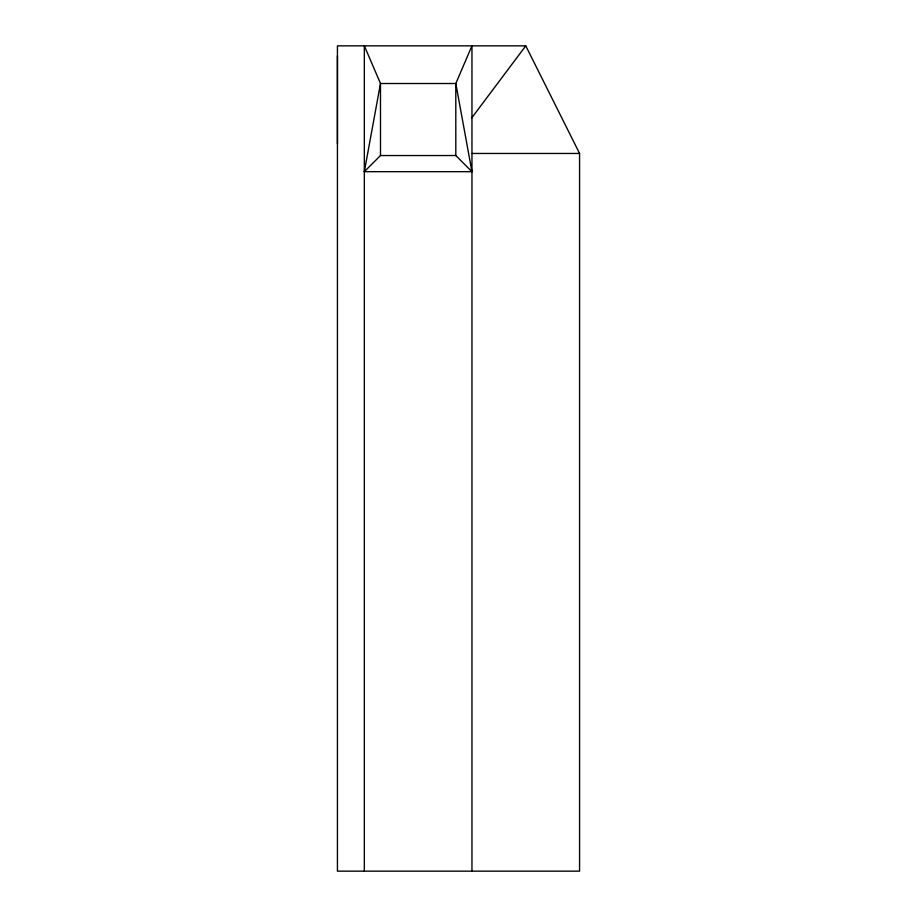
<?xml version="1.0" encoding="UTF-8"?>
<svg xmlns="http://www.w3.org/2000/svg" width="917" height="917" viewBox="0 0 917 917"><rect width="100%" height="100%" fill="white"/><g stroke="black" fill="none" stroke-linecap="round" stroke-linejoin="round"><path stroke-width="1.38" d="M471.957 871.15L471.957 45.85L455.806 83.516L471.957 171.674L364.336 171.674L380.486 83.516L364.336 45.85L364.336 871.15M471.67 117.972L525.762 45.85L579.567 153.46L579.567 871.15L337.433 871.15L337.433 45.85L525.762 45.85M364.336 171.674L380.486 155.535L455.806 155.535L471.957 171.674M472.232 153.46L579.567 153.46M455.806 155.535L455.806 83.516L380.486 83.516L380.486 155.535M337.433 55.536L337.433 143.774"/></g></svg>
